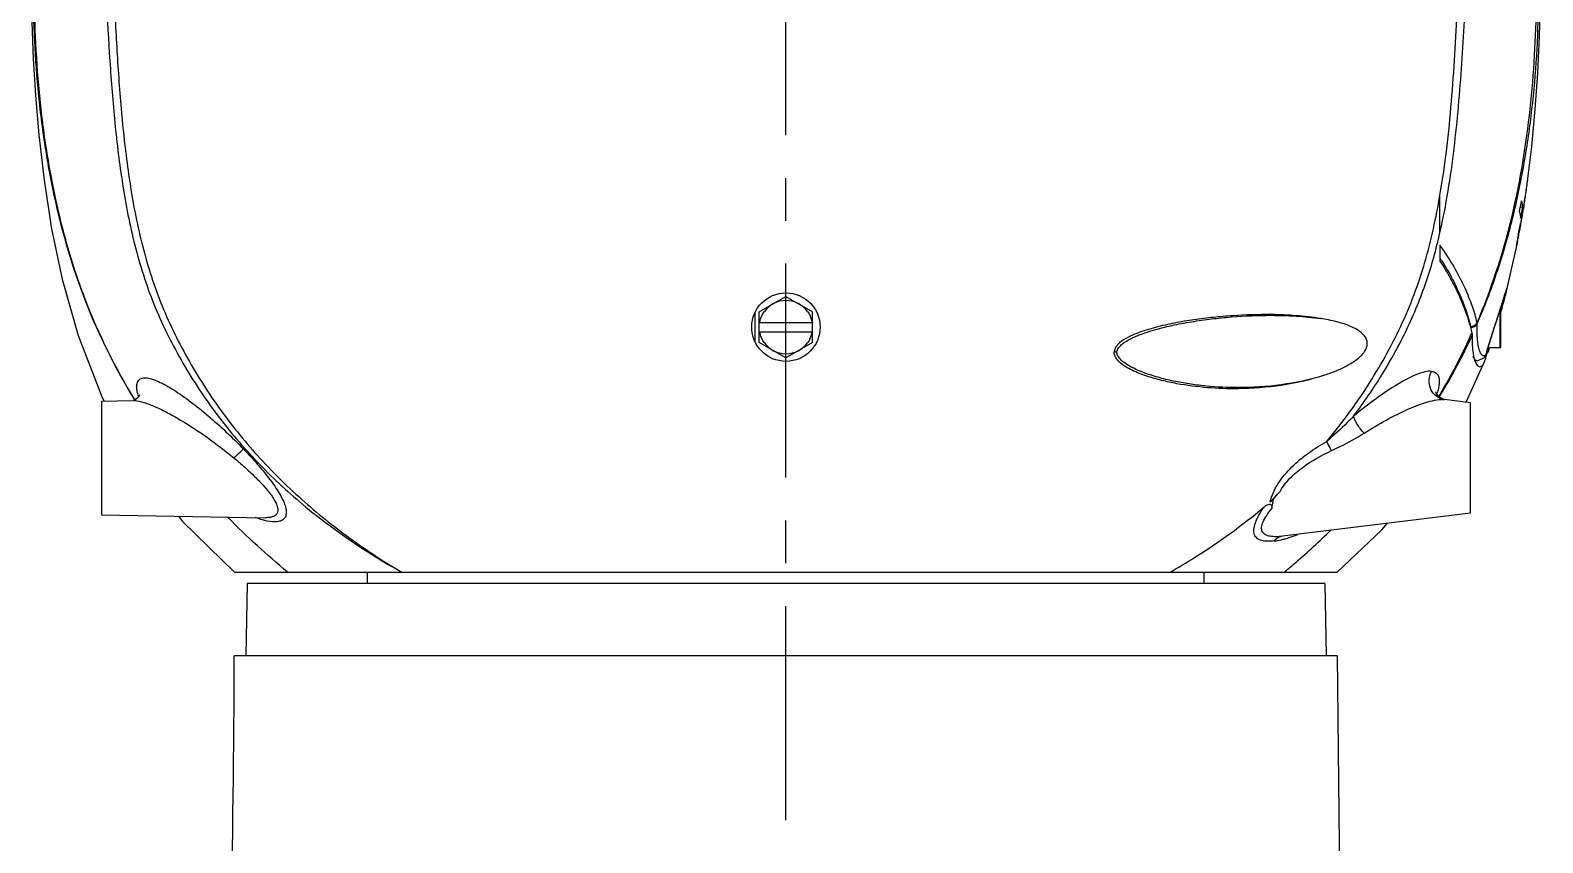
# Model space of a CAD drawing. Header units: millimetres. Extents: x 5828 to 6704, y 123 to 421.
# Drawn here: x 6474.91 to 6488.17, y 239.72 to 246.84 of the extents above; entities that cross this region are included whole.
import ezdxf

# ---------------------------------------------------------------- set-up
doc = ezdxf.new("R2010")
doc.units = ezdxf.units.MM
doc.linetypes.add('CENTER', pattern=[0.6, 0.375, -0.075, 0.075, -0.075])
doc.layers.add('中心线', color=7, linetype='Continuous')
doc.layers.add('外形图', color=7, linetype='Continuous')

msp = doc.modelspace()

# ---------------------------------------------------------------- linework, layer by layer
at = {"layer": '中心线', "linetype": 'CENTER', "ltscale": 5}
msp.add_line((6481.5333, 227.9185), (6481.5333, 276.2922), dxfattribs=at)
at = {"layer": '外形图'}
for p, q in [((6488.0346, 245.5164), (6488.0357, 245.524)), ((6488.0346, 245.5164), (6488.0357, 245.524)), ((6487.9717, 245.289), (6487.9921, 245.2906)), ((6488.0011, 245.2926), (6487.9988, 245.2778)), ((6488.0012, 245.2926), (6487.9988, 245.2778)), ((6488.0003, 245.2828), (6488.0018, 245.2925)), ((6488.0003, 245.2828), (6488.0019, 245.2925)), ((6487.9783, 245.1653), (6487.9806, 245.1653)), ((6487.9793, 245.1577), (6487.9806, 245.1653)), ((6487.953, 245.0451), (6487.9564, 245.0454)), ((6487.9589, 245.0757), (6487.9613, 245.0758)), ((6487.9737, 245.1262), (6487.9746, 245.1315)), ((6487.2666, 244.9562), (6487.2666, 244.8158)), ((6487.8444, 244.5263), (6487.9482, 244.9879)), ((6487.9422, 244.9777), (6487.9446, 244.9775)), ((6481.2999, 244.372), (6481.5333, 244.5067)), ((6481.5333, 244.5067), (6481.7666, 244.372)), ((6487.7999, 244.3811), (6487.8444, 244.5263)), ((6487.8293, 244.5014), (6487.837, 244.5258)), ((6487.837, 244.5258), (6487.8396, 244.534)), ((6487.8396, 244.534), (6487.8408, 244.5377)), ((6481.2619, 244.3653), (6481.2619, 244.1119)), ((6481.2999, 244.1026), (6481.2999, 244.372)), ((6481.7666, 244.1026), (6481.7666, 244.372)), ((6487.7933, 244.0575), (6487.7933, 244.3874)), ((6487.7964, 244.3974), (6487.8003, 244.4096)), ((6487.7999, 244.0642), (6487.7999, 244.4083)), ((6487.8079, 244.3934), (6487.8086, 244.3958)), ((6487.8192, 244.4693), (6487.8226, 244.4801)), ((6481.3012, 244.2773), (6481.7653, 244.2773)), ((6487.7268, 244.1816), (6487.757, 244.2746)), ((6481.5333, 243.9679), (6481.2999, 244.1026)), ((6481.3012, 244.1973), (6481.7653, 244.1973)), ((6481.7666, 244.1026), (6481.5333, 243.9679)), ((6487.6023, 243.9438), (6487.657, 243.9722)), ((6487.657, 243.9722), (6487.69, 244.0254)), ((6487.6716, 243.9955), (6487.6714, 243.9953)), ((6487.6717, 243.9955), (6487.6715, 243.9955)), ((6487.6717, 243.9955), (6487.6716, 243.9956)), ((6487.6875, 244.0575), (6487.7933, 244.0575)), ((6487.6951, 244.0385), (6487.6946, 244.0372)), ((6487.6951, 244.0385), (6487.7009, 244.0575)), ((6487.4968, 243.5787), (6487.6595, 243.941)), ((6487.5924, 243.943), (6487.5723, 243.9426)), ((6487.5924, 243.943), (6487.592, 243.943)), ((6487.5922, 243.943), (6487.6023, 243.9438)), ((6475.5333, 243.5883), (6475.8107, 243.5932)), ((6475.5333, 243.5883), (6475.5333, 242.593)), ((6475.5392, 243.6221), (6475.5574, 243.5887)), ((6475.8234, 243.5959), (6475.8105, 243.5932)), ((6475.8206, 243.6054), (6475.8255, 243.5976)), ((6475.8214, 243.6055), (6475.8235, 243.6021)), ((6475.8275, 243.5975), (6475.8234, 243.5959)), ((6475.8256, 243.608), (6475.8279, 243.6047)), ((6475.8283, 243.6101), (6475.8334, 243.6025)), ((6487.2564, 243.632), (6487.255, 243.6297)), ((6487.2577, 243.6312), (6487.2563, 243.6289)), ((6487.2593, 243.6254), (6487.262, 243.6297)), ((6487.2603, 243.6248), (6487.2629, 243.6291)), ((6487.5333, 243.5743), (6487.3051, 243.6023)), ((6487.5333, 242.607), (6487.5333, 243.5743)), ((6475.5333, 242.593), (6476.9702, 242.5679)), ((6487.5333, 242.607), (6485.8862, 242.4048)), ((6476.6999, 242.0907), (6477.1643, 242.0906)), ((6476.8093, 241.9906), (6476.7983, 241.3573)), ((6486.2572, 241.9906), (6476.8093, 241.9906)), ((6477.1643, 242.0906), (6486.3664, 242.0906)), ((6477.8666, 241.9906), (6477.8666, 242.0906)), ((6485.1999, 241.9906), (6485.1999, 242.0906)), ((6486.2572, 241.9906), (6486.2683, 241.3573)), ((6486.3683, 241.3573), (6476.6982, 241.3573)), ((6486.3892, 239.3745), (6486.3682, 241.3573))]:
    msp.add_line(p, q, dxfattribs=at)
for points in [[(6488.0337, 245.517), (6488.0714, 245.8201), (6488.1025, 246.1468), (6488.125, 246.4611), (6488.1404, 246.7839), (6488.1488, 247.1243), (6488.1519, 247.4983), (6488.1525, 247.9143), (6488.1528, 248.3749), (6488.1539, 248.9067), (6488.1556, 249.4148), (6488.1574, 249.8579), (6488.1594, 250.2468), (6488.1617, 250.5816), (6488.1644, 250.8724), (6488.1676, 251.1428)], [(6474.9093, 249.8215), (6474.9111, 249.3755), (6474.9127, 248.8574), (6474.9137, 248.4039), (6474.914, 247.9889), (6474.9144, 247.5993), (6474.9162, 247.2415), (6474.9222, 246.9079), (6474.9346, 246.5869), (6474.9546, 246.2665), (6474.9845, 245.9223), (6475.0306, 245.5253), (6475.0969, 245.0991), (6475.1895, 244.6562), (6475.3282, 244.1653), (6475.5392, 243.6221)], [(6487.7982, 244.4029), (6487.8046, 244.423), (6487.8359, 244.5224)], [(6487.8359, 244.5224), (6487.8414, 244.5397), (6487.8437, 244.5468), (6487.8457, 244.553), (6487.8475, 244.5583), (6487.849, 244.5627), (6487.8502, 244.5664), (6487.8513, 244.5692), (6487.852, 244.5713), (6487.8525, 244.5725), (6487.8526, 244.5726)], [(6487.757, 244.2746), (6487.7666, 244.3044), (6487.7755, 244.3319), (6487.7837, 244.3573), (6487.7912, 244.381), (6487.7982, 244.4029)], [(6487.684, 244.0459), (6487.6878, 244.0586), (6487.6923, 244.0733), (6487.6975, 244.0902), (6487.7035, 244.1092), (6487.7104, 244.1305), (6487.7181, 244.1545), (6487.7268, 244.1816)], [(6487.6758, 244.0164), (6487.6762, 244.0182), (6487.6783, 244.0258)], [(6487.6783, 244.0258), (6487.6808, 244.035), (6487.684, 244.0459)], [(6475.8697, 243.6375), (6475.8692, 243.6452), (6475.8681, 243.6413), (6475.8561, 243.6194), (6475.8275, 243.5975)], [(6487.3051, 243.6023), (6487.2918, 243.6055), (6487.257, 243.6268), (6487.2346, 243.6581), (6487.2304, 243.6709)], [(6476.2075, 242.5812), (6476.2433, 242.5339), (6476.6999, 242.0906)], [(6486.3666, 242.0906), (6486.7577, 242.462), (6486.8029, 242.5173)]]:
    msp.add_lwpolyline(points, dxfattribs=at)
msp.add_circle((6481.5333, 244.2373), 0.3, dxfattribs=at)
for centre, radius, start, end in [((6479.5964, 246.6527), 8.5141, 351.13672, 352.03186), ((6480.1799, 246.5474), 7.922, 351.47185, 351.77494), ((6479.2819, 246.6766), 8.8293, 351.77859, 352.03418), ((6476.825, 247.0192), 11.3099, 352.04, 352.3639), ((6476.5208, 247.0853), 11.6201, 352.02155, 352.27802), ((6481.2642, 246.6545), 6.845, 348.12068, 348.97081), ((6487.6256, 245.2544), 0.3685, 11.2817, 14.22062), ((6474.8312, 247.6353), 13.3682, 349.75307, 349.89842), ((6487.6597, 245.2609), 0.3338, 5.10697, 11.33105), ((6479.301, 246.6834), 8.8114, 350.57344, 350.85363), ((6479.5349, 246.6649), 8.5769, 350.79308, 351.11948), ((6479.5882, 246.6377), 8.5206, 350.91618, 351.24522), ((6479.943, 246.583), 8.1615, 351.24605, 351.4713), ((6477.8894, 247.1464), 10.272, 349.0269, 349.21423), ((6480.6024, 246.4562), 7.4903, 349.81325, 350.01699), ((6479.941, 246.5928), 8.1644, 349.87785, 350.10185), ((6483.7168, 246.0357), 4.3397, 349.22098, 349.66656), ((6479.4504, 246.6582), 8.6598, 350.07271, 350.23364), ((6479.6413, 246.645), 8.4686, 350.10268, 350.45229), ((6479.3844, 246.6695), 8.7268, 350.23387, 350.57353), ((6479.294, 246.7035), 8.8208, 350.45168, 350.6984), ((6485.0679, 245.6029), 2.944, 348.17879, 348.70589), ((6463.2092, 249.8174), 25.1998, 349.08259, 349.28568), ((6483.8778, 245.8418), 4.1578, 348.68892, 349.12052), ((6492.2837, 244.2891), 4.3934, 169.4235, 169.68404), ((6482.3024, 246.1439), 5.7619, 349.22532, 349.46601), ((6466.1054, 249.1655), 22.2351, 349.45288, 349.5821), ((6481.3311, 246.3246), 6.7498, 349.4655, 349.77313), ((6487.6489, 245.2516), 0.3422, 339.62561, 341.81954), ((6486.1302, 245.3795), 1.8583, 347.50593, 348.20998), ((6485.1386, 243.466), 2.5356, 32.33432, 32.9399), ((6483.8724, 245.5282), 4.0957, 344.97718, 345.64595), ((6481.5333, 244.2373), 0.2333, 34.86379, 145.13621), ((6466.6807, 251.1136), 22.1581, 342.17246, 342.35577), ((6462.0921, 252.5668), 26.9713, 342.39574, 342.52871), ((6482.348, 245.9428), 5.6755, 343.87621, 344.15748), ((6482.6559, 245.8558), 5.3556, 344.18097, 344.9663), ((6481.5333, 244.2373), 0.2333, 214.86379, 325.13621), ((6482.7538, 246.3269), 5.249, 329.31292, 335.71865), ((6482.7648, 246.386), 5.2758, 328.68871, 335.08327), ((6482.7198, 246.3422), 5.2862, 335.71937, 335.94229), ((6490.8451, 243.1005), 3.2995, 162.49427, 163.16556), ((6493.1366, 242.3832), 5.7007, 162.38329, 162.54614), ((6496.6762, 241.2579), 9.4148, 162.07776, 162.37553), ((6484.4898, 244.016), 0.0786, 174.78403, 177.1898), ((6484.5274, 244.0055), 0.1172, 169.2924, 171.34254), ((6485.005, 249.6855), 5.6933, 264.01615, 264.24952), ((6484.5258, 244.0058), 0.1156, 168.27002, 169.2903), ((6484.5049, 244.0129), 0.0935, 151.60583, 153.07145), ((6484.529, 244.0308), 0.1211, 208.10506, 211.75524), ((6487.1468, 244.1043), 0.5389, 346.86581, 348.71459), ((6487.6537, 244.0017), 0.0197, 337.20176, 344.61665), ((6487.653, 244.0019), 0.0204, 344.633, 3.04465), ((6487.9959, 243.9321), 0.3312, 165.58327, 166.30359), ((6488.0792, 243.9109), 0.4172, 165.45042, 165.60475), ((6487.6591, 244.0078), 0.0187, 340.19341, 349.10775), ((6487.5613, 244.0606), 0.1297, 332.86892, 333.88783), ((6487.6138, 244.0483), 0.0784, 323.3317, 325.19377), ((6487.6584, 244.008), 0.0194, 349.08665, 9.05386), ((6487.502, 244.0896), 0.1957, 333.91028, 335.20067), ((6489.2599, 243.5784), 1.6438, 163.49447, 163.67846), ((6489.5256, 243.4997), 1.9209, 163.33502, 163.49503), ((6489.8146, 243.4132), 2.2226, 163.18634, 163.33519), ((6486.7635, 244.4032), 0.9981, 338.0975, 338.46471), ((6486.4308, 244.5342), 1.3557, 338.47526, 339.3091), ((6487.7933, 244.0642), 0.00667, 270, 0), ((6475.8137, 243.4138), 0.1794, 87.07383, 90.95403), ((6476.334, 243.7729), 0.4969, 195.95539, 196.64616), ((6486.6705, 243.8366), 0.5986, 342.36282, 343.73646), ((6482.7416, 246.3347), 5.2635, 329.0942, 329.30859), ((6482.7593, 246.3892), 5.282, 328.49811, 328.69048), ((6482.5013, 246.5328), 5.0377, 310.56855, 311.01526), ((6485.6776, 243.228), 0.876, 284.05724, 285.97026), ((6324.4625, 241.9784), 152.237, 356.071432, 359.766264)]:
    msp.add_arc(centre, radius, start, end, dxfattribs=at)
for points, knots in [([(6475.495, 256.3141), (6475.4949, 256.314), (6475.4952, 256.313), (6475.4949, 256.3114), (6475.495, 256.3083), (6475.4949, 256.3042), (6475.495, 256.2988), (6475.4949, 256.2892), (6475.4949, 256.2744), (6475.4949, 256.253), (6475.4949, 256.2269), (6475.495, 256.1962), (6475.495, 256.146), (6475.4952, 256.0719), (6475.4953, 255.9697), (6475.4954, 255.8501), (6475.4956, 255.7138), (6475.4957, 255.5614), (6475.4959, 255.3283), (6475.4961, 255.003), (6475.496, 254.5765), (6475.4972, 254.1079), (6475.4965, 253.6067), (6475.4978, 253.1728), (6475.4983, 252.8167), (6475.4971, 252.4552), (6475.5, 252.0025), (6475.5007, 251.4591), (6475.5045, 250.7346), (6475.5096, 249.8288), (6475.5245, 248.7417), (6475.5498, 247.6549), (6475.5904, 246.7497), (6475.6473, 246.0272), (6475.7125, 245.4875), (6475.8156, 244.9535), (6475.9798, 244.434), (6476.2218, 243.9459), (6476.5189, 243.4901), (6476.8689, 243.0729), (6477.3965, 242.5752), (6477.8498, 242.2681), (6478.1654, 242.0907)], [0, 0, 0, 0, 0.0000403, 0.000159, 0.0003562, 0.0006319, 0.0009859, 0.001418, 0.0025161, 0.003925, 0.0056433, 0.0076695, 0.0100007, 0.0155652, 0.0223107, 0.0302018, 0.0391981, 0.049255, 0.0603229, 0.0852745, 0.1135622, 0.144622, 0.177878, 0.2126346, 0.2303865, 0.2482661, 0.2840776, 0.3198679, 0.3556679, 0.4272826, 0.4989107, 0.5705411, 0.6421635, 0.6779696, 0.7137726, 0.7495584, 0.7853224, 0.8210948, 0.8568739, 0.8926566, 0.9284492, 1, 1, 1, 1]), ([(6475.5892, 256.3591), (6475.5894, 256.3591), (6475.5891, 256.3578), (6475.5895, 256.3565), (6475.5894, 256.3533), (6475.5896, 256.3493), (6475.5896, 256.3439), (6475.5897, 256.3346), (6475.5899, 256.3199), (6475.59, 256.2987), (6475.5902, 256.273), (6475.5904, 256.2426), (6475.5906, 256.1929), (6475.5909, 256.1196), (6475.5913, 256.0184), (6475.5916, 255.9), (6475.5918, 255.7649), (6475.5921, 255.6138), (6475.5922, 255.4474), (6475.5924, 255.2666), (6475.5923, 254.999), (6475.5922, 254.6355), (6475.5926, 254.1692), (6475.5916, 253.6696), (6475.5923, 253.2367), (6475.5921, 252.881), (6475.5908, 252.5193), (6475.5913, 252.1568), (6475.5911, 251.794), (6475.5905, 251.4313), (6475.5918, 250.9779), (6475.5919, 250.4337), (6475.5938, 249.8895), (6475.5979, 249.3452), (6475.6056, 248.6194), (6475.6183, 247.8937), (6475.642, 247.1682), (6475.6687, 246.6245), (6475.7086, 246.0817), (6475.7701, 245.5407), (6475.8526, 245.0941), (6475.9473, 244.7437), (6476.0365, 244.4865), (6476.1439, 244.2363), (6476.2685, 243.9943), (6476.407, 243.7601), (6476.6088, 243.4587), (6476.8939, 243.1052), (6477.2817, 242.7228), (6477.7058, 242.3817), (6478.0091, 242.1824), (6478.1653, 242.0906)], [0, 0, 0, 0, 0.0000394, 0.0001562, 0.0003504, 0.0006221, 0.0009711, 0.0013975, 0.002482, 0.0038749, 0.0055745, 0.0075783, 0.009884, 0.0153916, 0.0220704, 0.0298875, 0.0388054, 0.0487786, 0.0597595, 0.0716966, 0.0845361, 0.1126576, 0.1435723, 0.1767195, 0.2114204, 0.2291581, 0.2470472, 0.2829212, 0.3008428, 0.3187667, 0.3546221, 0.3904842, 0.4263517, 0.4622228, 0.4980962, 0.5698444, 0.6057176, 0.6415891, 0.6774546, 0.7133224, 0.7491816, 0.7671106, 0.7850363, 0.8029604, 0.8208848, 0.838811, 0.856732, 0.8925562, 0.9283757, 0.9641972, 1, 1, 1, 1]), ([(6487.2666, 245.3943), (6487.3142, 245.6653), (6487.3754, 246.2133), (6487.4209, 247.0377), (6487.4466, 247.8631), (6487.4625, 248.6887), (6487.4705, 249.5144), (6487.4741, 250.34), (6487.476, 251.1654), (6487.4758, 251.9909), (6487.4746, 252.8107), (6487.4747, 253.4842), (6487.4745, 254.0053), (6487.4742, 254.3728), (6487.4741, 254.7188), (6487.4741, 255.0394), (6487.4742, 255.3313), (6487.4744, 255.5911), (6487.4747, 255.7863), (6487.475, 255.9243), (6487.4752, 256.0135), (6487.4755, 256.0928), (6487.4757, 256.1619), (6487.476, 256.2208), (6487.4762, 256.2633), (6487.4764, 256.292), (6487.4765, 256.3095), (6487.4767, 256.3244), (6487.4768, 256.3365), (6487.4769, 256.346), (6487.477, 256.3522), (6487.4772, 256.3558), (6487.4771, 256.3576), (6487.4773, 256.3584), (6487.4772, 256.3591), (6487.4773, 256.3591)], [0, 0, 0, 0, 0.0752308, 0.1504814, 0.2257292, 0.3009851, 0.3762365, 0.4514768, 0.5267117, 0.6018937, 0.6771686, 0.750817, 0.7860279, 0.8196439, 0.8512845, 0.8806152, 0.9073124, 0.9310758, 0.9516488, 0.9606671, 0.9688042, 0.9760368, 0.9823458, 0.9877127, 0.9921217, 0.9939639, 0.9955629, 0.9969175, 0.9980267, 0.9988895, 0.999506, 0.9997218, 0.999876, 0.9999687, 1, 1, 1, 1]), ([(6487.592, 244.2771), (6487.7151, 244.564), (6487.9101, 245.1613), (6488.0408, 245.934), (6488.0959, 246.558), (6488.1149, 247.0282), (6488.1177, 247.4991), (6488.1144, 248.1274), (6488.1124, 248.9135), (6488.1084, 250.1725), (6488.1059, 251.1172), (6488.106, 251.7472)], [0, 0, 0, 0, 0.1243118, 0.2488295, 0.3112224, 0.3736643, 0.436163, 0.4987009, 0.623855, 0.7491399, 1, 1, 1, 1]), ([(6487.5942, 244.2696), (6487.6569, 244.4135), (6487.7695, 244.7069), (6487.9018, 245.1594), (6488.0005, 245.6204), (6488.0706, 246.0866), (6488.1148, 246.5561), (6488.1339, 247.0272), (6488.1376, 247.4986), (6488.1375, 247.9702), (6488.1366, 248.442), (6488.1365, 249.0715), (6488.1375, 250.1741), (6488.1372, 251.1195), (6488.1375, 251.7499)], [0, 0, 0, 0, 0.0623503, 0.1247356, 0.1871339, 0.2495644, 0.3120006, 0.3744188, 0.4368653, 0.4993312, 0.5618189, 0.6243453, 0.7494881, 1, 1, 1, 1]), ([(6474.93, 251.1317), (6474.9301, 250.8108), (6474.9302, 250.1691), (6474.9302, 249.3671), (6474.9306, 248.7259), (6474.9302, 248.2454), (6474.9296, 247.765), (6474.9295, 247.285), (6474.9389, 246.8052), (6474.9711, 246.3264), (6475.0289, 245.8501), (6475.1428, 245.2213), (6475.3673, 244.4521), (6475.6532, 243.8769), (6475.8206, 243.6054)], [0, 0, 0, 0, 0.125383, 0.2506806, 0.3132917, 0.3758626, 0.4384161, 0.5009345, 0.5633959, 0.6258456, 0.6883054, 0.7507236, 0.875368, 1, 1, 1, 1]), ([(6474.9451, 251.2118), (6474.9449, 250.8874), (6474.9441, 250.2388), (6474.9429, 249.4282), (6474.942, 248.7802), (6474.9414, 248.2945), (6474.9403, 247.8091), (6474.9391, 247.324), (6474.9472, 246.8391), (6474.9766, 246.3554), (6475.0323, 245.8742), (6475.1161, 245.3974), (6475.2324, 244.9276), (6475.4376, 244.3163), (6475.6533, 243.8801), (6475.8214, 243.6055)], [0, 0, 0, 0, 0.1254507, 0.2508049, 0.3134432, 0.37604, 0.4386175, 0.5011666, 0.563647, 0.6260889, 0.6885103, 0.7508708, 0.8131695, 0.8754733, 1, 1, 1, 1]), ([(6487.2665, 245.063), (6487.3224, 245.3062), (6487.3991, 245.8006), (6487.4628, 246.5469), (6487.5013, 247.2951), (6487.5177, 247.7943), (6487.5246, 248.0439)], [0, 0, 0, 0, 0.2499047, 0.499894, 0.7499316, 1, 1, 1, 1]), ([(6488.0358, 245.5242), (6488.0357, 245.5242), (6488.0358, 245.5239), (6488.0356, 245.5238), (6488.0356, 245.5238)], [0, 0, 0, 0, 0.4696993, 1, 1, 1, 1]), ([(6486.2739, 243.2366), (6486.4033, 243.3896), (6486.5819, 243.6326), (6486.7888, 243.9761), (6486.9266, 244.2436), (6487.044, 244.5208), (6487.17, 244.9018), (6487.2329, 245.1967), (6487.2666, 245.3943)], [0, 0, 0, 0, 0.2498894, 0.3749046, 0.4999291, 0.6249492, 0.7499804, 1, 1, 1, 1]), ([(6487.2666, 245.0629), (6487.2669, 245.09), (6487.2666, 245.1447), (6487.2666, 245.2552), (6487.2665, 245.3385), (6487.2666, 245.3943)], [0, 0, 0, 0, 0.2454253, 0.4951893, 1, 1, 1, 1]), ([(6486.5101, 243.4583), (6486.6001, 243.577), (6486.7681, 243.8237), (6486.9844, 244.2155), (6487.154, 244.63), (6487.2333, 244.9178), (6487.2665, 245.063)], [0, 0, 0, 0, 0.2500231, 0.5000578, 0.7500043, 1, 1, 1, 1]), ([(6487.9529, 245.0447), (6487.952, 245.0401), (6487.9488, 245.0234), (6487.9457, 245.0066), (6487.9434, 244.9944)], [0, 0, 0, 0, 0.2711443, 1, 1, 1, 1]), ([(6487.9563, 245.0454), (6487.9562, 245.0454), (6487.9564, 245.0463), (6487.9563, 245.0473), (6487.9568, 245.0498), (6487.9575, 245.0549), (6487.9591, 245.0638), (6487.9605, 245.0715), (6487.9613, 245.0758)], [0, 0, 0, 0, 0.0128465, 0.0541469, 0.1292012, 0.2410226, 0.5671945, 1, 1, 1, 1]), ([(6487.592, 244.2771), (6487.5818, 244.3244), (6487.5506, 244.4264), (6487.4853, 244.5885), (6487.3916, 244.7702), (6487.3111, 244.8923), (6487.2665, 244.9562)], [0, 0, 0, 0, 0.1915792, 0.4214911, 0.6913966, 1, 1, 1, 1]), ([(6487.9434, 244.9944), (6487.9421, 244.9871), (6487.9399, 244.9749), (6487.9376, 244.961), (6487.9366, 244.9536), (6487.9363, 244.9502), (6487.9362, 244.9488), (6487.9363, 244.9477), (6487.9365, 244.9477)], [0, 0, 0, 0, 0.4708855, 0.7852082, 0.8851104, 0.9511891, 0.9876477, 1, 1, 1, 1]), ([(6487.9365, 244.9477), (6487.9371, 244.9477), (6487.9377, 244.9507), (6487.9394, 244.9549), (6487.9417, 244.9651), (6487.9435, 244.9727), (6487.9446, 244.9775)], [0, 0, 0, 0, 0.0538934, 0.217934, 0.5249102, 1, 1, 1, 1]), ([(6487.2666, 244.8158), (6487.3391, 244.705), (6487.4497, 244.5014), (6487.5244, 244.2824), (6487.5469, 244.1872)], [0, 0, 0, 0, 0.5750665, 1, 1, 1, 1]), ([(6487.281, 244.8222), (6487.3154, 244.7679), (6487.3764, 244.6631), (6487.4488, 244.5088), (6487.5004, 244.3704), (6487.5253, 244.2828), (6487.5345, 244.2422)], [0, 0, 0, 0, 0.3035077, 0.5712834, 0.8033854, 1, 1, 1, 1]), ([(6487.8403, 244.5128), (6487.8417, 244.5183), (6487.846, 244.5357), (6487.8503, 244.5531), (6487.8529, 244.5652)], [0, 0, 0, 0, 0.3142121, 1, 1, 1, 1]), ([(6487.8408, 244.5377), (6487.8416, 244.5402), (6487.8443, 244.5486), (6487.847, 244.5571), (6487.849, 244.563)], [0, 0, 0, 0, 0.2909767, 1, 1, 1, 1]), ([(6487.849, 244.563), (6487.8492, 244.5636), (6487.85, 244.5659), (6487.8508, 244.5682), (6487.8513, 244.5698)], [0, 0, 0, 0, 0.2780084, 1, 1, 1, 1]), ([(6487.8513, 244.5698), (6487.8518, 244.571), (6487.8525, 244.5729), (6487.8535, 244.5755), (6487.8541, 244.5767), (6487.8546, 244.5776), (6487.8548, 244.5776)], [0, 0, 0, 0, 0.4318395, 0.7417697, 0.9297697, 1, 1, 1, 1]), ([(6487.8529, 244.5652), (6487.8533, 244.567), (6487.8539, 244.57), (6487.8547, 244.5742), (6487.8549, 244.5759), (6487.855, 244.5776), (6487.8548, 244.5776)], [0, 0, 0, 0, 0.4435414, 0.7560716, 0.939572, 1, 1, 1, 1]), ([(6481.3012, 244.2773), (6481.3024, 244.284), (6481.3083, 244.2965), (6481.3135, 244.3162), (6481.3209, 244.3354), (6481.3274, 244.3473), (6481.3308, 244.3532)], [0, 0, 0, 0, 0.2498519, 0.500006, 0.7495638, 1, 1, 1, 1]), ([(6481.7357, 244.3532), (6481.7391, 244.3473), (6481.7456, 244.3354), (6481.753, 244.3162), (6481.7582, 244.2965), (6481.7641, 244.284), (6481.7653, 244.2773)], [0, 0, 0, 0, 0.2504367, 0.4999951, 0.7501473, 1, 1, 1, 1]), ([(6484.4388, 244.037), (6484.4447, 244.0508), (6484.4637, 244.075), (6484.5107, 244.1119), (6484.5767, 244.1472), (6484.6594, 244.1805), (6484.772, 244.2172), (6484.9153, 244.2529), (6485.0891, 244.2855), (6485.2636, 244.3099), (6485.4964, 244.3331), (6485.6717, 244.3406), (6485.7883, 244.3406)], [0, 0, 0, 0, 0.0317813, 0.0635456, 0.1267715, 0.1898087, 0.2527023, 0.3781411, 0.5032283, 0.6279812, 0.7523902, 1, 1, 1, 1]), ([(6485.7885, 244.3468), (6485.6754, 244.3481), (6485.5053, 244.3429), (6485.2792, 244.3236), (6485.1096, 244.3026), (6484.9406, 244.2744), (6484.7731, 244.237), (6484.6356, 244.1951), (6484.5303, 244.1489), (6484.4806, 244.1185), (6484.4588, 244.0997)], [0, 0, 0, 0, 0.2479868, 0.3725467, 0.4974172, 0.6225754, 0.7480212, 0.8737517, 0.9367986, 1, 1, 1, 1]), ([(6485.7883, 244.3406), (6485.8606, 244.3406), (6486.0049, 244.3367), (6486.1486, 244.3227), (6486.2197, 244.3118)], [0, 0, 0, 0, 0.5016154, 1, 1, 1, 1]), ([(6486.2197, 244.3118), (6486.1488, 244.3241), (6486.0051, 244.34), (6485.8609, 244.3459), (6485.7885, 244.3468)], [0, 0, 0, 0, 0.4983948, 1, 1, 1, 1]), ([(6486.6058, 244.024), (6486.6127, 244.0344), (6486.6247, 244.0564), (6486.632, 244.0932), (6486.6252, 244.1295), (6486.607, 244.1604), (6486.5825, 244.1858), (6486.5451, 244.2139), (6486.493, 244.241), (6486.4271, 244.2657), (6486.3363, 244.2914), (6486.2665, 244.3046), (6486.2197, 244.3118)], [0, 0, 0, 0, 0.0658306, 0.1307567, 0.1940399, 0.2560731, 0.3176099, 0.3790573, 0.5021285, 0.6258358, 0.7501097, 1, 1, 1, 1]), ([(6487.5345, 244.2422), (6487.5462, 244.2428), (6487.5694, 244.2497), (6487.5865, 244.2671), (6487.592, 244.2771)], [0, 0, 0, 0, 0.5052249, 1, 1, 1, 1]), ([(6487.5352, 244.2345), (6487.5472, 244.2346), (6487.5713, 244.241), (6487.5887, 244.2592), (6487.5941, 244.2696)], [0, 0, 0, 0, 0.5025504, 1, 1, 1, 1]), ([(6487.6714, 243.9953), (6487.6672, 243.9909), (6487.6596, 243.9854), (6487.6479, 243.9854), (6487.6361, 243.9905), (6487.623, 244.0069), (6487.6109, 244.0359), (6487.6012, 244.0771), (6487.5917, 244.1562), (6487.5921, 244.222), (6487.5941, 244.2696)], [0, 0, 0, 0, 0.0555921, 0.0795825, 0.105125, 0.1709452, 0.266124, 0.3951138, 0.5598937, 1, 1, 1, 1]), ([(6487.7182, 244.1551), (6487.7227, 244.169), (6487.7416, 244.2272), (6487.7606, 244.2855), (6487.7748, 244.3298)], [0, 0, 0, 0, 0.2388904, 1, 1, 1, 1]), ([(6481.3308, 244.1214), (6481.3274, 244.1273), (6481.3209, 244.1393), (6481.3135, 244.1584), (6481.3083, 244.1781), (6481.3024, 244.1906), (6481.3012, 244.1973)], [0, 0, 0, 0, 0.2504367, 0.4999951, 0.7501473, 1, 1, 1, 1]), ([(6481.7653, 244.1973), (6481.7641, 244.1906), (6481.7582, 244.1781), (6481.753, 244.1584), (6481.7456, 244.1393), (6481.7391, 244.1273), (6481.7357, 244.1214)], [0, 0, 0, 0, 0.2498519, 0.500006, 0.7495638, 1, 1, 1, 1]), ([(6487.5495, 244.1632), (6487.5485, 244.118), (6487.5499, 244.0422), (6487.5627, 243.9665), (6487.5734, 243.9378)], [0, 0, 0, 0, 0.5965027, 1, 1, 1, 1]), ([(6484.4437, 243.9837), (6484.4404, 243.9896), (6484.4347, 244.002), (6484.4343, 244.0157), (6484.435, 244.0224)], [0, 0, 0, 0, 0.5002876, 1, 1, 1, 1]), ([(6485.4967, 243.7073), (6485.4049, 243.7073), (6485.267, 243.7138), (6485.0843, 243.7357), (6484.9477, 243.7594), (6484.8122, 243.7912), (6484.701, 243.8259), (6484.6141, 243.8608), (6484.5507, 243.8918), (6484.5005, 243.9233), (6484.4647, 243.9546), (6484.4495, 243.9733), (6484.4437, 243.9837)], [0, 0, 0, 0, 0.2471729, 0.3711437, 0.4955029, 0.6203652, 0.7458576, 0.8089192, 0.8722319, 0.9358559, 0.9678632, 1, 1, 1, 1]), ([(6486.246, 243.8143), (6486.2791, 243.825), (6486.345, 243.8483), (6486.441, 243.8916), (6486.5321, 243.9456), (6486.5861, 243.9943), (6486.6058, 244.024)], [0, 0, 0, 0, 0.2471534, 0.4959428, 0.7469437, 1, 1, 1, 1]), ([(6487.5922, 243.943), (6487.5852, 243.943), (6487.5738, 243.9509), (6487.5639, 243.9661), (6487.5591, 243.9766), (6487.5568, 243.9825)], [0, 0, 0, 0, 0.3817934, 0.6553658, 1, 1, 1, 1]), ([(6487.6595, 243.941), (6487.6606, 243.9441), (6487.6653, 243.9574), (6487.669, 243.9712), (6487.6715, 243.9819)], [0, 0, 0, 0, 0.2262863, 1, 1, 1, 1]), ([(6487.6716, 243.9956), (6487.6714, 243.9967), (6487.6718, 243.9998), (6487.6724, 244.0027), (6487.6728, 244.0046)], [0, 0, 0, 0, 0.3497649, 1, 1, 1, 1]), ([(6487.6716, 243.9955), (6487.6716, 243.9953), (6487.6716, 243.9949), (6487.6716, 243.9945), (6487.6717, 243.9944)], [0, 0, 0, 0, 0.5825417, 1, 1, 1, 1]), ([(6487.6717, 243.9944), (6487.6717, 243.9943), (6487.6717, 243.9942), (6487.6717, 243.9941), (6487.6718, 243.9941)], [0, 0, 0, 0, 0.5626272, 1, 1, 1, 1]), ([(6487.6718, 243.9941), (6487.6721, 243.9935), (6487.6749, 243.9981), (6487.6757, 243.9994), (6487.6767, 244.0015)], [0, 0, 0, 0, 0.2365771, 1, 1, 1, 1]), ([(6487.6754, 244.0157), (6487.6759, 244.0175), (6487.6781, 244.0257), (6487.6804, 244.0339), (6487.6823, 244.0404)], [0, 0, 0, 0, 0.2161633, 1, 1, 1, 1]), ([(6487.6946, 244.0372), (6487.6933, 244.0338), (6487.6888, 244.0222), (6487.6832, 244.0108), (6487.6781, 244.0035)], [0, 0, 0, 0, 0.2868884, 1, 1, 1, 1]), ([(6487.6796, 244.0075), (6487.6804, 244.0091), (6487.6838, 244.0168), (6487.6871, 244.0246), (6487.6896, 244.0309)], [0, 0, 0, 0, 0.205568, 1, 1, 1, 1]), ([(6485.4968, 243.6974), (6485.407, 243.6963), (6485.227, 243.7026), (6485.0034, 243.7313), (6484.8265, 243.769), (6484.6953, 243.8063), (6484.5885, 243.8474), (6484.5076, 243.8906), (6484.4701, 243.9179), (6484.4534, 243.9339)], [0, 0, 0, 0, 0.2478131, 0.496483, 0.6214296, 0.7468807, 0.8729374, 0.9363113, 1, 1, 1, 1]), ([(6487.1932, 243.8494), (6487.1735, 243.8524), (6487.1277, 243.8457), (6487.0571, 243.8218), (6486.9771, 243.7836), (6486.8571, 243.7147), (6486.6988, 243.607), (6486.5744, 243.5101), (6486.5101, 243.4583)], [0, 0, 0, 0, 0.0745899, 0.1693023, 0.2811397, 0.4070835, 0.6895392, 1, 1, 1, 1]), ([(6487.3051, 243.6023), (6487.2802, 243.6054), (6487.2304, 243.6262), (6487.1811, 243.6904), (6487.1657, 243.7715), (6487.1803, 243.8256), (6487.1931, 243.8494)], [0, 0, 0, 0, 0.2393603, 0.4865936, 0.7423902, 1, 1, 1, 1]), ([(6487.1931, 243.8494), (6487.2072, 243.8478), (6487.2287, 243.8407), (6487.2479, 243.8189), (6487.257, 243.7974), (6487.2611, 243.7713), (6487.26, 243.7274), (6487.2521, 243.6929), (6487.2451, 243.6689)], [0, 0, 0, 0, 0.1965125, 0.2912513, 0.3947083, 0.5143216, 0.6546209, 1, 1, 1, 1]), ([(6487.5734, 243.9378), (6487.5761, 243.9308), (6487.5817, 243.9182), (6487.5935, 243.9), (6487.6071, 243.8906), (6487.6156, 243.8906)], [0, 0, 0, 0, 0.3437719, 0.6169832, 1, 1, 1, 1]), ([(6487.6156, 243.8906), (6487.6244, 243.8906), (6487.6385, 243.9008), (6487.6508, 243.9202), (6487.6567, 243.9335), (6487.6595, 243.941)], [0, 0, 0, 0, 0.3784089, 0.6528174, 1, 1, 1, 1]), ([(6475.849, 243.6655), (6475.8451, 243.6844), (6475.8405, 243.7177), (6475.8487, 243.7583), (6475.8657, 243.7788), (6475.8881, 243.792), (6475.9263, 243.7951), (6475.9773, 243.7838), (6476.0359, 243.7608), (6476.1004, 243.7277), (6476.1695, 243.6862), (6476.2418, 243.6376), (6476.3436, 243.5635), (6476.4731, 243.459), (6476.6273, 243.3211), (6476.728, 243.2221), (6476.7776, 243.1706)], [0, 0, 0, 0, 0.0464798, 0.0806137, 0.0950541, 0.1093861, 0.1420718, 0.1837389, 0.2344979, 0.293039, 0.3579982, 0.4281377, 0.5024964, 0.6607548, 0.8279329, 1, 1, 1, 1]), ([(6486.246, 243.8143), (6486.1252, 243.7753), (6485.8759, 243.7236), (6485.6227, 243.7073), (6485.4967, 243.7073)], [0, 0, 0, 0, 0.5018529, 1, 1, 1, 1]), ([(6486.246, 243.8143), (6486.1255, 243.7733), (6485.8764, 243.718), (6485.623, 243.6988), (6485.4968, 243.6974)], [0, 0, 0, 0, 0.5020873, 1, 1, 1, 1]), ([(6475.8229, 243.593), (6475.8512, 243.5916), (6475.9137, 243.5767), (6476.0101, 243.5391), (6476.1168, 243.4867), (6476.2711, 243.3994), (6476.4676, 243.2698), (6476.62, 243.1532), (6476.6955, 243.0906)], [0, 0, 0, 0, 0.0836884, 0.1874776, 0.305699, 0.4341411, 0.7104822, 1, 1, 1, 1]), ([(6475.8563, 243.6363), (6475.8556, 243.6388), (6475.8529, 243.6485), (6475.8506, 243.6582), (6475.849, 243.6655)], [0, 0, 0, 0, 0.2591034, 1, 1, 1, 1]), ([(6486.6011, 243.3083), (6486.6651, 243.3484), (6486.791, 243.4227), (6486.9772, 243.5167), (6487.1263, 243.5759), (6487.2345, 243.6015), (6487.2837, 243.6049), (6487.3056, 243.6022)], [0, 0, 0, 0, 0.2935152, 0.5678542, 0.8110059, 0.9142955, 1, 1, 1, 1]), ([(6486.5101, 243.4584), (6486.4915, 243.4389), (6486.4157, 243.362), (6486.3357, 243.2891), (6486.2739, 243.2366)], [0, 0, 0, 0, 0.2491822, 1, 1, 1, 1]), ([(6486.6011, 243.3083), (6486.5788, 243.3323), (6486.5497, 243.37), (6486.5217, 243.422), (6486.5126, 243.4469), (6486.5101, 243.4584)], [0, 0, 0, 0, 0.5550104, 0.8006576, 1, 1, 1, 1]), ([(6486.3173, 243.1552), (6486.342, 243.1666), (6486.4387, 243.2136), (6486.5329, 243.2658), (6486.6011, 243.3083)], [0, 0, 0, 0, 0.2529425, 1, 1, 1, 1]), ([(6476.6955, 243.0906), (6476.704, 243.0988), (6476.7315, 243.1253), (6476.759, 243.1519), (6476.7776, 243.1706)], [0, 0, 0, 0, 0.3087934, 1, 1, 1, 1]), ([(6476.7776, 243.1706), (6476.8147, 243.1321), (6476.8867, 243.0545), (6476.9866, 242.9357), (6477.0602, 242.8352), (6477.1077, 242.7562), (6477.1341, 242.7019), (6477.1508, 242.6525), (6477.1561, 242.6092), (6477.1478, 242.5729), (6477.1249, 242.5474), (6477.0926, 242.534), (6477.038, 242.5281), (6476.9945, 242.5355), (6476.9647, 242.5428)], [0, 0, 0, 0, 0.1746316, 0.3458901, 0.5071298, 0.5807117, 0.6470047, 0.7039568, 0.7504052, 0.7879708, 0.8218656, 0.8580771, 0.899664, 1, 1, 1, 1]), ([(6485.7776, 242.706), (6485.791, 242.7631), (6485.8445, 242.8754), (6485.9655, 243.0168), (6486.1123, 243.1374), (6486.2193, 243.2053), (6486.2739, 243.2366)], [0, 0, 0, 0, 0.236449, 0.4901665, 0.7459915, 1, 1, 1, 1]), ([(6486.3173, 243.1552), (6486.3132, 243.1621), (6486.2978, 243.1887), (6486.2835, 243.216), (6486.2739, 243.2366)], [0, 0, 0, 0, 0.261895, 1, 1, 1, 1]), ([(6476.6955, 243.0906), (6476.7272, 243.0644), (6476.7894, 243.011), (6476.8783, 242.9283), (6476.9595, 242.8444), (6477.0182, 242.7729), (6477.0544, 242.7162), (6477.0726, 242.6778), (6477.0815, 242.643), (6477.0786, 242.6121), (6477.0619, 242.5888), (6477.0362, 242.5752), (6477.0049, 242.5685), (6476.9822, 242.5677), (6476.9703, 242.5679)], [0, 0, 0, 0, 0.1645788, 0.3273607, 0.4850085, 0.6310433, 0.6961315, 0.7531139, 0.8002875, 0.8385058, 0.8729042, 0.9097609, 0.9520548, 1, 1, 1, 1]), ([(6485.8645, 242.7986), (6485.8882, 242.8402), (6485.9494, 242.917), (6486.0989, 243.0427), (6486.2287, 243.1141), (6486.3173, 243.1552)], [0, 0, 0, 0, 0.2461711, 0.4982976, 1, 1, 1, 1]), ([(6485.7776, 242.706), (6485.7938, 242.7199), (6485.8226, 242.7511), (6485.8505, 242.7828), (6485.8645, 242.7986)], [0, 0, 0, 0, 0.5034866, 1, 1, 1, 1]), ([(6485.8074, 242.7317), (6485.8119, 242.7373), (6485.8306, 242.7599), (6485.8498, 242.782), (6485.8645, 242.7986)], [0, 0, 0, 0, 0.2467618, 1, 1, 1, 1]), ([(6484.9012, 242.0906), (6484.9736, 242.132), (6485.2592, 242.3036), (6485.5304, 242.4994), (6485.7223, 242.6592)], [0, 0, 0, 0, 0.2502075, 1, 1, 1, 1]), ([(6485.8134, 242.3639), (6485.7941, 242.3616), (6485.7576, 242.3593), (6485.7066, 242.365), (6485.6639, 242.3828), (6485.6359, 242.4193), (6485.6323, 242.4699), (6485.6482, 242.5277), (6485.6793, 242.5924), (6485.7069, 242.6363), (6485.7223, 242.6592)], [0, 0, 0, 0, 0.1281419, 0.2403327, 0.3364981, 0.4255612, 0.5277075, 0.6582083, 0.8178738, 1, 1, 1, 1]), ([(6485.8862, 242.4048), (6485.8672, 242.4024), (6485.831, 242.3996), (6485.7802, 242.4025), (6485.7372, 242.4142), (6485.7053, 242.4426), (6485.6998, 242.4878), (6485.717, 242.5372), (6485.7489, 242.5916), (6485.7765, 242.628), (6485.7919, 242.6469)], [0, 0, 0, 0, 0.1377161, 0.2603308, 0.3645939, 0.4535927, 0.5483236, 0.6717062, 0.8251408, 1, 1, 1, 1]), ([(6485.7223, 242.6592), (6485.7303, 242.6659), (6485.7428, 242.6754), (6485.7609, 242.6845), (6485.7729, 242.6874), (6485.7815, 242.6849), (6485.7875, 242.6797), (6485.7909, 242.6704), (6485.7923, 242.6589), (6485.792, 242.6509), (6485.7919, 242.6469)], [0, 0, 0, 0, 0.2904214, 0.4332497, 0.5647472, 0.6219907, 0.6747603, 0.7791374, 0.8880846, 1, 1, 1, 1]), ([(6485.8074, 242.7317), (6485.8051, 242.7245), (6485.7972, 242.6968), (6485.7926, 242.6681), (6485.7919, 242.6469)], [0, 0, 0, 0, 0.2625004, 1, 1, 1, 1]), ([(6476.9647, 242.5428), (6476.9581, 242.5444), (6476.9307, 242.5517), (6476.9038, 242.5609), (6476.8836, 242.5686)], [0, 0, 0, 0, 0.2391074, 1, 1, 1, 1]), ([(6485.8862, 242.4048), (6485.8725, 242.4031), (6485.8449, 242.3938), (6485.8228, 242.3749), (6485.8134, 242.3639)], [0, 0, 0, 0, 0.4872017, 1, 1, 1, 1]), ([(6485.8134, 242.3639), (6485.8196, 242.3646), (6485.8455, 242.368), (6485.8711, 242.3734), (6485.8904, 242.3783)], [0, 0, 0, 0, 0.2386701, 1, 1, 1, 1]), ([(6485.9023, 242.0907), (6485.937, 242.1198), (6486.0753, 242.2376), (6486.2097, 242.36), (6486.3079, 242.4547)], [0, 0, 0, 0, 0.2492247, 1, 1, 1, 1]), ([(6485.9186, 242.3858), (6485.9267, 242.3881), (6485.9597, 242.398), (6485.9922, 242.4096), (6486.0165, 242.419)], [0, 0, 0, 0, 0.2429258, 1, 1, 1, 1])]:
    msp.add_open_spline(points, degree=3, knots=knots, dxfattribs=at)
for points in [[(6487.9627, 245.2454), (6487.9678, 245.2277), (6487.9716, 245.2094), (6487.9737, 245.1911)], [(6487.8527, 244.5725), (6487.8536, 244.5741), (6487.8543, 244.5758), (6487.8548, 244.5776)], [(6481.3308, 244.3532), (6481.3342, 244.3592), (6481.3379, 244.365), (6481.3418, 244.3707)], [(6481.7247, 244.3707), (6481.7286, 244.365), (6481.7323, 244.3592), (6481.7357, 244.3532)], [(6487.5942, 244.2696), (6487.5939, 244.2722), (6487.5931, 244.2747), (6487.592, 244.2771)], [(6481.3418, 244.1039), (6481.3379, 244.1096), (6481.3342, 244.1154), (6481.3308, 244.1214)], [(6481.7357, 244.1214), (6481.7323, 244.1154), (6481.7286, 244.1096), (6481.7247, 244.1039)], [(6484.4588, 244.0997), (6484.4527, 244.0944), (6484.4468, 244.0887), (6484.4414, 244.0828)], [(6487.5469, 244.1872), (6487.5487, 244.1794), (6487.5497, 244.1712), (6487.5495, 244.1632)], [(6484.4153, 243.9899), (6484.4122, 243.9995), (6484.4108, 244.0098), (6484.4113, 244.0199)], [(6484.4216, 244.0552), (6484.4174, 244.0471), (6484.4145, 244.0382), (6484.4126, 244.0293)], [(6484.4222, 243.9738), (6484.4194, 243.9789), (6484.417, 243.9844), (6484.4153, 243.9899)], [(6484.4414, 244.0828), (6484.4342, 244.075), (6484.4277, 244.0666), (6484.4227, 244.0573)], [(6484.4534, 243.9339), (6484.4431, 243.9438), (6484.4335, 243.9549), (6484.426, 243.9671)], [(6484.4346, 244.0224), (6484.4351, 244.0274), (6484.4368, 244.0324), (6484.4388, 244.037)], [(6487.6729, 244.0031), (6487.673, 244.0005), (6487.6726, 243.9979), (6487.6717, 243.9955)], [(6487.6728, 244.0046), (6487.6732, 244.0066), (6487.6736, 244.0086), (6487.6741, 244.0106)], [(6487.6761, 244.016), (6487.6768, 244.0144), (6487.6773, 244.0127), (6487.6776, 244.011)], [(6477.1642, 242.0906), (6476.9828, 242.2428), (6476.8074, 242.4026), (6476.641, 242.5709)]]:
    msp.add_open_spline(points, degree=3, dxfattribs=at)

doc.saveas('drawing.dxf')
